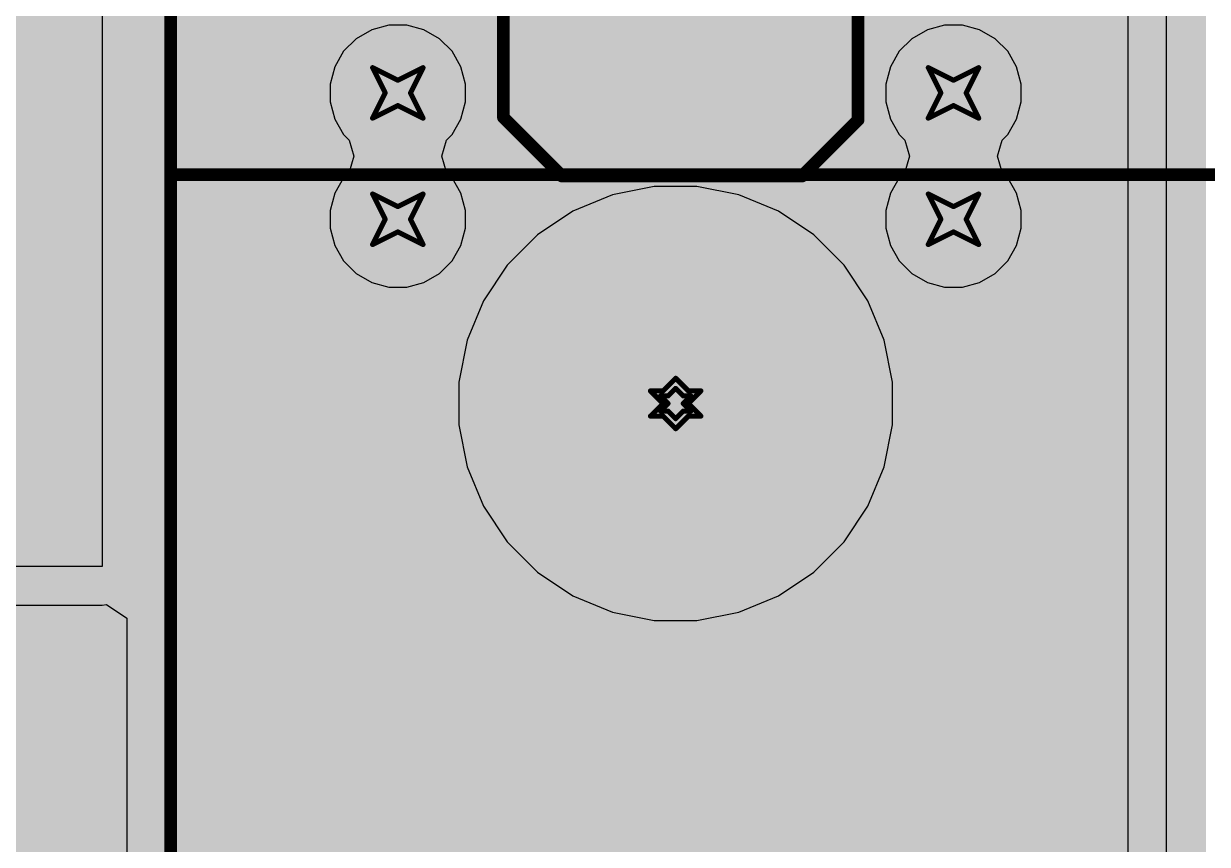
# Model space of a CAD drawing. Header units: inches. Extents: x -36 to 349, y -11 to 240.
# Drawn here: x 122.46 to 134.36, y -2.88 to 5.37 of the extents above; entities that cross this region are included whole.
import ezdxf

# ---------------------------------------------------------------- set-up
doc = ezdxf.new("R2010")
doc.units = ezdxf.units.IN
for name, color, linetype in [('Bottom Layer', 5, 'Continuous'), ('Bottom Solder', 6, 'Continuous'), ('Drill Drawing', 1, 'Continuous'), ('Layer 1', 16, 'Continuous'), ('Layer 2', 76, 'Continuous'), ('Multi-Layer', 9, 'Continuous'), ('Pad Holes', 156, 'Continuous'), ('Top Layer', 1, 'Continuous'), ('Top Overlay', 2, 'Continuous'), ('Top Solder', 216, 'Continuous'), ('Via Holes', 16, 'Continuous')]:
    doc.layers.add(name, color=color, linetype=linetype)

# ---------------------------------------------------------------- blocks, each defined once
blk = doc.blocks.new('DB135_10_16_2P_GN_P_346')
at = {"layer": 'Bottom Layer'}
h = blk.add_hatch(color=5, dxfattribs=at)
edge = h.paths.add_edge_path()
edge.add_arc((5.08, -5.08), 1.8, 0, 360)
at = {"layer": 'Bottom Solder'}
h = blk.add_hatch(color=6, dxfattribs=at)
edge = h.paths.add_edge_path()
edge.add_arc((5.08, -5.08), 1.851, 0, 360)
at = {"layer": 'Layer 1'}
h = blk.add_hatch(color=16, dxfattribs=at)
edge = h.paths.add_edge_path()
edge.add_arc((5.08, -5.08), 1.8, 0, 360)
at = {"layer": 'Layer 2'}
h = blk.add_hatch(color=76, dxfattribs=at)
edge = h.paths.add_edge_path()
edge.add_arc((5.08, -5.08), 1.8, 0, 360)
at = {"layer": 'Multi-Layer'}
h = blk.add_hatch(color=9, dxfattribs=at)
edge = h.paths.add_edge_path()
edge.add_arc((5.08, -5.08), 1.8, 0, 360)
at = {"layer": 'Pad Holes'}
h = blk.add_hatch(color=7, dxfattribs=at)
edge = h.paths.add_edge_path()
edge.add_arc((5.08, -5.08), 1.2, 0, 360)
at = {"layer": 'Top Layer'}
h = blk.add_hatch(color=1, dxfattribs=at)
edge = h.paths.add_edge_path()
edge.add_arc((5.08, -5.08), 1.8, 0, 360)
at = {"layer": 'Top Solder'}
h = blk.add_hatch(color=216, dxfattribs=at)
edge = h.paths.add_edge_path()
edge.add_arc((5.08, -5.08), 1.851, 0, 360)
at = {"layer": 'Top Overlay'}
for points in [[(10.16, 7.38, 0.127, 0.127, 0), (10.16, -11.32, 0.127, 0.127, 0)], [(10.16, -7.38, 0.127, 0.127, 0), (-10.16, -7.38, 0.127, 0.127, 0)], [(3.81, -7.366, 0.127, 0.127, 0), (3.246, -7.93, 0.127, 0.127, 0)], [(6.223, -7.366, 0.127, 0.127, 0), (3.81, -7.366, 0.127, 0.127, 0)], [(6.812, -7.955, 0.127, 0.127, 0), (6.223, -7.366, 0.127, 0.127, 0)], [(3.246, -7.93, 0.127, 0.127, 0), (3.246, -11.321, 0.127, 0.127, 0)], [(6.812, -7.955, 0.127, 0.127, 0), (6.812, -11.217, 0.127, 0.127, 0)]]:
    blk.add_lwpolyline(points, format="xyseb", dxfattribs=at)
for points in [[(3.778, -7.366, 0.0635, 0.0635, 1), (3.842, -7.366, 0.0635, 0.0635, 1)], [(3.778, -7.366, 0.0635, 0.0635, 1), (3.842, -7.366, 0.0635, 0.0635, 1)], [(6.191, -7.366, 0.0635, 0.0635, 1), (6.255, -7.366, 0.0635, 0.0635, 1)], [(6.191, -7.366, 0.0635, 0.0635, 1), (6.255, -7.366, 0.0635, 0.0635, 1)], [(10.128, -7.38, 0.0635, 0.0635, 1), (10.192, -7.38, 0.0635, 0.0635, 1)], [(3.214, -7.93, 0.0635, 0.0635, 1), (3.278, -7.93, 0.0635, 0.0635, 1)], [(3.214, -7.93, 0.0635, 0.0635, 1), (3.278, -7.93, 0.0635, 0.0635, 1)], [(6.781, -7.955, 0.0635, 0.0635, 1), (6.844, -7.955, 0.0635, 0.0635, 1)], [(6.781, -7.955, 0.0635, 0.0635, 1), (6.844, -7.955, 0.0635, 0.0635, 1)]]:
    blk.add_lwpolyline(points, format="xyseb", close=True, dxfattribs=at)

msp = doc.modelspace()

# ---------------------------------------------------------------- hatches: boundary and pattern name
at = {"layer": 'Bottom Layer'}
msp.add_hatch(color=5, dxfattribs=at).paths.add_polyline_path([(121.599, -10.592), (134.35, -10.592), (134.35, 16.688), (121.599, 16.688)])
h = msp.add_hatch(color=5, dxfattribs=at)
edge = h.paths.add_edge_path()
edge.add_arc((126.222, 4.674), 0.3, 0, 360)
h = msp.add_hatch(color=5, dxfattribs=at)
edge = h.paths.add_edge_path()
edge.add_arc((131.81, 4.674), 0.3, 0, 360)
h = msp.add_hatch(color=5, dxfattribs=at)
edge = h.paths.add_edge_path()
edge.add_arc((126.222, 3.404), 0.3, 0, 360)
h = msp.add_hatch(color=5, dxfattribs=at)
edge = h.paths.add_edge_path()
edge.add_arc((131.81, 3.404), 0.3, 0, 360)
at = {"layer": 'Layer 1'}
h = msp.add_hatch(color=16, dxfattribs=at)
edge = h.paths.add_edge_path()
edge.add_arc((126.222, 4.674), 0.3, 0, 360)
h = msp.add_hatch(color=16, dxfattribs=at)
edge = h.paths.add_edge_path()
edge.add_arc((131.81, 4.674), 0.3, 0, 360)
h = msp.add_hatch(color=16, dxfattribs=at)
edge = h.paths.add_edge_path()
edge.add_arc((126.222, 3.404), 0.3, 0, 360)
h = msp.add_hatch(color=16, dxfattribs=at)
edge = h.paths.add_edge_path()
edge.add_arc((131.81, 3.404), 0.3, 0, 360)
at = {"layer": 'Layer 2'}
h = msp.add_hatch(color=76, dxfattribs=at)
edge = h.paths.add_edge_path()
edge.add_arc((126.222, 4.674), 0.3, 0, 360)
h = msp.add_hatch(color=76, dxfattribs=at)
edge = h.paths.add_edge_path()
edge.add_arc((131.81, 4.674), 0.3, 0, 360)
h = msp.add_hatch(color=76, dxfattribs=at)
edge = h.paths.add_edge_path()
edge.add_arc((126.222, 3.404), 0.3, 0, 360)
h = msp.add_hatch(color=76, dxfattribs=at)
edge = h.paths.add_edge_path()
edge.add_arc((131.81, 3.404), 0.3, 0, 360)
at = {"layer": 'Top Layer'}
h = msp.add_hatch(color=1, dxfattribs=at)
edge = h.paths.add_edge_path()
edge.add_arc((126.222, 4.674), 0.3, 0, 360)
h = msp.add_hatch(color=1, dxfattribs=at)
edge = h.paths.add_edge_path()
edge.add_arc((131.81, 4.674), 0.3, 0, 360)
h = msp.add_hatch(color=1, dxfattribs=at)
edge = h.paths.add_edge_path()
edge.add_arc((126.222, 3.404), 0.3, 0, 360)
h = msp.add_hatch(color=1, dxfattribs=at)
edge = h.paths.add_edge_path()
edge.add_arc((131.81, 3.404), 0.3, 0, 360)
at = {"layer": 'Via Holes'}
h = msp.add_hatch(color=7, dxfattribs=at)
edge = h.paths.add_edge_path()
edge.add_arc((126.222, 4.674), 0.15, 0, 360)
h = msp.add_hatch(color=7, dxfattribs=at)
edge = h.paths.add_edge_path()
edge.add_arc((131.81, 4.674), 0.15, 0, 360)
h = msp.add_hatch(color=7, dxfattribs=at)
edge = h.paths.add_edge_path()
edge.add_arc((126.222, 3.404), 0.15, 0, 360)
h = msp.add_hatch(color=7, dxfattribs=at)
edge = h.paths.add_edge_path()
edge.add_arc((131.81, 3.404), 0.15, 0, 360)

# ---------------------------------------------------------------- linework, layer by layer
at = {"layer": 'Drill Drawing'}
for points in [[(125.968, 4.928, 0.0508, 0.0508, 0), (126.222, 4.801, 0.0508, 0.0508, 0)], [(125.968, 4.928, 0.0508, 0.0508, 0), (126.095, 4.674, 0.0508, 0.0508, 0)], [(126.222, 4.801, 0.0508, 0.0508, 0), (126.476, 4.928, 0.0508, 0.0508, 0)], [(126.349, 4.674, 0.0508, 0.0508, 0), (126.476, 4.928, 0.0508, 0.0508, 0)], [(131.556, 4.928, 0.0508, 0.0508, 0), (131.81, 4.801, 0.0508, 0.0508, 0)], [(131.556, 4.928, 0.0508, 0.0508, 0), (131.683, 4.674, 0.0508, 0.0508, 0)], [(131.81, 4.801, 0.0508, 0.0508, 0), (132.064, 4.928, 0.0508, 0.0508, 0)], [(131.937, 4.674, 0.0508, 0.0508, 0), (132.064, 4.928, 0.0508, 0.0508, 0)], [(125.968, 4.42, 0.0508, 0.0508, 0), (126.095, 4.674, 0.0508, 0.0508, 0)], [(126.349, 4.674, 0.0508, 0.0508, 0), (126.476, 4.42, 0.0508, 0.0508, 0)], [(131.556, 4.42, 0.0508, 0.0508, 0), (131.683, 4.674, 0.0508, 0.0508, 0)], [(131.937, 4.674, 0.0508, 0.0508, 0), (132.064, 4.42, 0.0508, 0.0508, 0)], [(125.968, 4.42, 0.0508, 0.0508, 0), (126.222, 4.547, 0.0508, 0.0508, 0)], [(126.222, 4.547, 0.0508, 0.0508, 0), (126.476, 4.42, 0.0508, 0.0508, 0)], [(131.556, 4.42, 0.0508, 0.0508, 0), (131.81, 4.547, 0.0508, 0.0508, 0)], [(131.81, 4.547, 0.0508, 0.0508, 0), (132.064, 4.42, 0.0508, 0.0508, 0)], [(125.968, 3.658, 0.0508, 0.0508, 0), (126.222, 3.531, 0.0508, 0.0508, 0)], [(125.968, 3.658, 0.0508, 0.0508, 0), (126.095, 3.404, 0.0508, 0.0508, 0)], [(126.222, 3.531, 0.0508, 0.0508, 0), (126.476, 3.658, 0.0508, 0.0508, 0)], [(126.349, 3.404, 0.0508, 0.0508, 0), (126.476, 3.658, 0.0508, 0.0508, 0)], [(131.556, 3.658, 0.0508, 0.0508, 0), (131.81, 3.531, 0.0508, 0.0508, 0)], [(131.556, 3.658, 0.0508, 0.0508, 0), (131.683, 3.404, 0.0508, 0.0508, 0)], [(131.81, 3.531, 0.0508, 0.0508, 0), (132.064, 3.658, 0.0508, 0.0508, 0)], [(131.937, 3.404, 0.0508, 0.0508, 0), (132.064, 3.658, 0.0508, 0.0508, 0)], [(125.968, 3.15, 0.0508, 0.0508, 0), (126.095, 3.404, 0.0508, 0.0508, 0)], [(126.349, 3.404, 0.0508, 0.0508, 0), (126.476, 3.15, 0.0508, 0.0508, 0)], [(131.556, 3.15, 0.0508, 0.0508, 0), (131.683, 3.404, 0.0508, 0.0508, 0)], [(131.937, 3.404, 0.0508, 0.0508, 0), (132.064, 3.15, 0.0508, 0.0508, 0)], [(125.968, 3.15, 0.0508, 0.0508, 0), (126.222, 3.277, 0.0508, 0.0508, 0)], [(126.222, 3.277, 0.0508, 0.0508, 0), (126.476, 3.15, 0.0508, 0.0508, 0)], [(131.556, 3.15, 0.0508, 0.0508, 0), (131.81, 3.277, 0.0508, 0.0508, 0)], [(131.81, 3.277, 0.0508, 0.0508, 0), (132.064, 3.15, 0.0508, 0.0508, 0)], [(128.889, 1.679, 0.0508, 0.0508, 0), (129.016, 1.806, 0.0508, 0.0508, 0)], [(129.016, 1.806, 0.0508, 0.0508, 0), (129.143, 1.679, 0.0508, 0.0508, 0)], [(128.762, 1.679, 0.0508, 0.0508, 0), (128.889, 1.552, 0.0508, 0.0508, 0)], [(128.762, 1.679, 0.0508, 0.0508, 0), (128.889, 1.679, 0.0508, 0.0508, 0)], [(128.939, 1.628, 0.0508, 0.0508, 0), (129.016, 1.704, 0.0508, 0.0508, 0)], [(129.016, 1.704, 0.0508, 0.0508, 0), (129.092, 1.628, 0.0508, 0.0508, 0)], [(129.143, 1.679, 0.0508, 0.0508, 0), (129.27, 1.679, 0.0508, 0.0508, 0)], [(129.143, 1.552, 0.0508, 0.0508, 0), (129.27, 1.679, 0.0508, 0.0508, 0)], [(128.762, 1.425, 0.0508, 0.0508, 0), (128.889, 1.552, 0.0508, 0.0508, 0)], [(128.863, 1.628, 0.0508, 0.0508, 0), (128.939, 1.552, 0.0508, 0.0508, 0)], [(128.863, 1.628, 0.0508, 0.0508, 0), (128.939, 1.628, 0.0508, 0.0508, 0)], [(128.863, 1.476, 0.0508, 0.0508, 0), (128.939, 1.552, 0.0508, 0.0508, 0)], [(129.092, 1.628, 0.0508, 0.0508, 0), (129.168, 1.628, 0.0508, 0.0508, 0)], [(129.092, 1.552, 0.0508, 0.0508, 0), (129.168, 1.628, 0.0508, 0.0508, 0)], [(129.092, 1.552, 0.0508, 0.0508, 0), (129.168, 1.476, 0.0508, 0.0508, 0)], [(129.143, 1.552, 0.0508, 0.0508, 0), (129.27, 1.425, 0.0508, 0.0508, 0)], [(128.762, 1.425, 0.0508, 0.0508, 0), (128.889, 1.425, 0.0508, 0.0508, 0)], [(128.863, 1.476, 0.0508, 0.0508, 0), (128.939, 1.476, 0.0508, 0.0508, 0)], [(128.889, 1.425, 0.0508, 0.0508, 0), (129.016, 1.298, 0.0508, 0.0508, 0)], [(128.939, 1.476, 0.0508, 0.0508, 0), (129.016, 1.399, 0.0508, 0.0508, 0)], [(129.016, 1.399, 0.0508, 0.0508, 0), (129.092, 1.476, 0.0508, 0.0508, 0)], [(129.016, 1.298, 0.0508, 0.0508, 0), (129.143, 1.425, 0.0508, 0.0508, 0)], [(129.092, 1.476, 0.0508, 0.0508, 0), (129.168, 1.476, 0.0508, 0.0508, 0)], [(129.143, 1.425, 0.0508, 0.0508, 0), (129.27, 1.425, 0.0508, 0.0508, 0)]]:
    msp.add_lwpolyline(points, format="xyseb", dxfattribs=at)
for points in [[(125.955, 4.928, 0.0254, 0.0254, 1), (125.98, 4.928, 0.0254, 0.0254, 1)], [(125.955, 4.928, 0.0254, 0.0254, 1), (125.98, 4.928, 0.0254, 0.0254, 1)], [(126.463, 4.928, 0.0254, 0.0254, 1), (126.488, 4.928, 0.0254, 0.0254, 1)], [(126.463, 4.928, 0.0254, 0.0254, 1), (126.488, 4.928, 0.0254, 0.0254, 1)], [(131.543, 4.928, 0.0254, 0.0254, 1), (131.568, 4.928, 0.0254, 0.0254, 1)], [(131.543, 4.928, 0.0254, 0.0254, 1), (131.568, 4.928, 0.0254, 0.0254, 1)], [(132.051, 4.928, 0.0254, 0.0254, 1), (132.076, 4.928, 0.0254, 0.0254, 1)], [(132.051, 4.928, 0.0254, 0.0254, 1), (132.076, 4.928, 0.0254, 0.0254, 1)], [(126.209, 4.801, 0.0254, 0.0254, 1), (126.234, 4.801, 0.0254, 0.0254, 1)], [(126.209, 4.801, 0.0254, 0.0254, 1), (126.234, 4.801, 0.0254, 0.0254, 1)], [(131.797, 4.801, 0.0254, 0.0254, 1), (131.822, 4.801, 0.0254, 0.0254, 1)], [(131.797, 4.801, 0.0254, 0.0254, 1), (131.822, 4.801, 0.0254, 0.0254, 1)], [(126.082, 4.674, 0.0254, 0.0254, 1), (126.107, 4.674, 0.0254, 0.0254, 1)], [(126.082, 4.674, 0.0254, 0.0254, 1), (126.107, 4.674, 0.0254, 0.0254, 1)], [(126.336, 4.674, 0.0254, 0.0254, 1), (126.361, 4.674, 0.0254, 0.0254, 1)], [(126.336, 4.674, 0.0254, 0.0254, 1), (126.361, 4.674, 0.0254, 0.0254, 1)], [(131.67, 4.674, 0.0254, 0.0254, 1), (131.695, 4.674, 0.0254, 0.0254, 1)], [(131.67, 4.674, 0.0254, 0.0254, 1), (131.695, 4.674, 0.0254, 0.0254, 1)], [(131.924, 4.674, 0.0254, 0.0254, 1), (131.949, 4.674, 0.0254, 0.0254, 1)], [(131.924, 4.674, 0.0254, 0.0254, 1), (131.949, 4.674, 0.0254, 0.0254, 1)], [(126.209, 4.547, 0.0254, 0.0254, 1), (126.234, 4.547, 0.0254, 0.0254, 1)], [(126.209, 4.547, 0.0254, 0.0254, 1), (126.234, 4.547, 0.0254, 0.0254, 1)], [(131.797, 4.547, 0.0254, 0.0254, 1), (131.822, 4.547, 0.0254, 0.0254, 1)], [(131.797, 4.547, 0.0254, 0.0254, 1), (131.822, 4.547, 0.0254, 0.0254, 1)], [(125.955, 4.42, 0.0254, 0.0254, 1), (125.98, 4.42, 0.0254, 0.0254, 1)], [(125.955, 4.42, 0.0254, 0.0254, 1), (125.98, 4.42, 0.0254, 0.0254, 1)], [(126.463, 4.42, 0.0254, 0.0254, 1), (126.488, 4.42, 0.0254, 0.0254, 1)], [(126.463, 4.42, 0.0254, 0.0254, 1), (126.488, 4.42, 0.0254, 0.0254, 1)], [(131.543, 4.42, 0.0254, 0.0254, 1), (131.568, 4.42, 0.0254, 0.0254, 1)], [(131.543, 4.42, 0.0254, 0.0254, 1), (131.568, 4.42, 0.0254, 0.0254, 1)], [(132.051, 4.42, 0.0254, 0.0254, 1), (132.076, 4.42, 0.0254, 0.0254, 1)], [(132.051, 4.42, 0.0254, 0.0254, 1), (132.076, 4.42, 0.0254, 0.0254, 1)], [(125.955, 3.658, 0.0254, 0.0254, 1), (125.98, 3.658, 0.0254, 0.0254, 1)], [(125.955, 3.658, 0.0254, 0.0254, 1), (125.98, 3.658, 0.0254, 0.0254, 1)], [(126.463, 3.658, 0.0254, 0.0254, 1), (126.488, 3.658, 0.0254, 0.0254, 1)], [(126.463, 3.658, 0.0254, 0.0254, 1), (126.488, 3.658, 0.0254, 0.0254, 1)], [(131.543, 3.658, 0.0254, 0.0254, 1), (131.568, 3.658, 0.0254, 0.0254, 1)], [(131.543, 3.658, 0.0254, 0.0254, 1), (131.568, 3.658, 0.0254, 0.0254, 1)], [(132.051, 3.658, 0.0254, 0.0254, 1), (132.076, 3.658, 0.0254, 0.0254, 1)], [(132.051, 3.658, 0.0254, 0.0254, 1), (132.076, 3.658, 0.0254, 0.0254, 1)], [(126.209, 3.531, 0.0254, 0.0254, 1), (126.234, 3.531, 0.0254, 0.0254, 1)], [(126.209, 3.531, 0.0254, 0.0254, 1), (126.234, 3.531, 0.0254, 0.0254, 1)], [(131.797, 3.531, 0.0254, 0.0254, 1), (131.822, 3.531, 0.0254, 0.0254, 1)], [(131.797, 3.531, 0.0254, 0.0254, 1), (131.822, 3.531, 0.0254, 0.0254, 1)], [(126.082, 3.404, 0.0254, 0.0254, 1), (126.107, 3.404, 0.0254, 0.0254, 1)], [(126.082, 3.404, 0.0254, 0.0254, 1), (126.107, 3.404, 0.0254, 0.0254, 1)], [(126.336, 3.404, 0.0254, 0.0254, 1), (126.361, 3.404, 0.0254, 0.0254, 1)], [(126.336, 3.404, 0.0254, 0.0254, 1), (126.361, 3.404, 0.0254, 0.0254, 1)], [(131.67, 3.404, 0.0254, 0.0254, 1), (131.695, 3.404, 0.0254, 0.0254, 1)], [(131.67, 3.404, 0.0254, 0.0254, 1), (131.695, 3.404, 0.0254, 0.0254, 1)], [(131.924, 3.404, 0.0254, 0.0254, 1), (131.949, 3.404, 0.0254, 0.0254, 1)], [(131.924, 3.404, 0.0254, 0.0254, 1), (131.949, 3.404, 0.0254, 0.0254, 1)], [(126.209, 3.277, 0.0254, 0.0254, 1), (126.234, 3.277, 0.0254, 0.0254, 1)], [(126.209, 3.277, 0.0254, 0.0254, 1), (126.234, 3.277, 0.0254, 0.0254, 1)], [(131.797, 3.277, 0.0254, 0.0254, 1), (131.822, 3.277, 0.0254, 0.0254, 1)], [(131.797, 3.277, 0.0254, 0.0254, 1), (131.822, 3.277, 0.0254, 0.0254, 1)], [(125.955, 3.15, 0.0254, 0.0254, 1), (125.98, 3.15, 0.0254, 0.0254, 1)], [(125.955, 3.15, 0.0254, 0.0254, 1), (125.98, 3.15, 0.0254, 0.0254, 1)], [(126.463, 3.15, 0.0254, 0.0254, 1), (126.488, 3.15, 0.0254, 0.0254, 1)], [(126.463, 3.15, 0.0254, 0.0254, 1), (126.488, 3.15, 0.0254, 0.0254, 1)], [(131.543, 3.15, 0.0254, 0.0254, 1), (131.568, 3.15, 0.0254, 0.0254, 1)], [(131.543, 3.15, 0.0254, 0.0254, 1), (131.568, 3.15, 0.0254, 0.0254, 1)], [(132.051, 3.15, 0.0254, 0.0254, 1), (132.076, 3.15, 0.0254, 0.0254, 1)], [(132.051, 3.15, 0.0254, 0.0254, 1), (132.076, 3.15, 0.0254, 0.0254, 1)], [(129.003, 1.806, 0.0254, 0.0254, 1), (129.028, 1.806, 0.0254, 0.0254, 1)], [(129.003, 1.806, 0.0254, 0.0254, 1), (129.028, 1.806, 0.0254, 0.0254, 1)], [(128.749, 1.679, 0.0254, 0.0254, 1), (128.774, 1.679, 0.0254, 0.0254, 1)], [(128.749, 1.679, 0.0254, 0.0254, 1), (128.774, 1.679, 0.0254, 0.0254, 1)], [(128.876, 1.679, 0.0254, 0.0254, 1), (128.901, 1.679, 0.0254, 0.0254, 1)], [(128.876, 1.679, 0.0254, 0.0254, 1), (128.901, 1.679, 0.0254, 0.0254, 1)], [(129.003, 1.704, 0.0254, 0.0254, 1), (129.028, 1.704, 0.0254, 0.0254, 1)], [(129.003, 1.704, 0.0254, 0.0254, 1), (129.028, 1.704, 0.0254, 0.0254, 1)], [(129.13, 1.679, 0.0254, 0.0254, 1), (129.155, 1.679, 0.0254, 0.0254, 1)], [(129.13, 1.679, 0.0254, 0.0254, 1), (129.155, 1.679, 0.0254, 0.0254, 1)], [(129.257, 1.679, 0.0254, 0.0254, 1), (129.282, 1.679, 0.0254, 0.0254, 1)], [(129.257, 1.679, 0.0254, 0.0254, 1), (129.282, 1.679, 0.0254, 0.0254, 1)], [(128.85, 1.628, 0.0254, 0.0254, 1), (128.876, 1.628, 0.0254, 0.0254, 1)], [(128.85, 1.628, 0.0254, 0.0254, 1), (128.876, 1.628, 0.0254, 0.0254, 1)], [(128.876, 1.552, 0.0254, 0.0254, 1), (128.901, 1.552, 0.0254, 0.0254, 1)], [(128.876, 1.552, 0.0254, 0.0254, 1), (128.901, 1.552, 0.0254, 0.0254, 1)], [(128.927, 1.628, 0.0254, 0.0254, 1), (128.952, 1.628, 0.0254, 0.0254, 1)], [(128.927, 1.628, 0.0254, 0.0254, 1), (128.952, 1.628, 0.0254, 0.0254, 1)], [(128.927, 1.552, 0.0254, 0.0254, 1), (128.952, 1.552, 0.0254, 0.0254, 1)], [(128.927, 1.552, 0.0254, 0.0254, 1), (128.952, 1.552, 0.0254, 0.0254, 1)], [(129.079, 1.628, 0.0254, 0.0254, 1), (129.104, 1.628, 0.0254, 0.0254, 1)], [(129.079, 1.628, 0.0254, 0.0254, 1), (129.104, 1.628, 0.0254, 0.0254, 1)], [(129.079, 1.552, 0.0254, 0.0254, 1), (129.104, 1.552, 0.0254, 0.0254, 1)], [(129.079, 1.552, 0.0254, 0.0254, 1), (129.104, 1.552, 0.0254, 0.0254, 1)], [(129.13, 1.552, 0.0254, 0.0254, 1), (129.155, 1.552, 0.0254, 0.0254, 1)], [(129.13, 1.552, 0.0254, 0.0254, 1), (129.155, 1.552, 0.0254, 0.0254, 1)], [(129.155, 1.628, 0.0254, 0.0254, 1), (129.181, 1.628, 0.0254, 0.0254, 1)], [(129.155, 1.628, 0.0254, 0.0254, 1), (129.181, 1.628, 0.0254, 0.0254, 1)], [(128.749, 1.425, 0.0254, 0.0254, 1), (128.774, 1.425, 0.0254, 0.0254, 1)], [(128.749, 1.425, 0.0254, 0.0254, 1), (128.774, 1.425, 0.0254, 0.0254, 1)], [(128.85, 1.476, 0.0254, 0.0254, 1), (128.876, 1.476, 0.0254, 0.0254, 1)], [(128.85, 1.476, 0.0254, 0.0254, 1), (128.876, 1.476, 0.0254, 0.0254, 1)], [(128.876, 1.425, 0.0254, 0.0254, 1), (128.901, 1.425, 0.0254, 0.0254, 1)], [(128.876, 1.425, 0.0254, 0.0254, 1), (128.901, 1.425, 0.0254, 0.0254, 1)], [(128.927, 1.476, 0.0254, 0.0254, 1), (128.952, 1.476, 0.0254, 0.0254, 1)], [(128.927, 1.476, 0.0254, 0.0254, 1), (128.952, 1.476, 0.0254, 0.0254, 1)], [(129.079, 1.476, 0.0254, 0.0254, 1), (129.104, 1.476, 0.0254, 0.0254, 1)], [(129.079, 1.476, 0.0254, 0.0254, 1), (129.104, 1.476, 0.0254, 0.0254, 1)], [(129.13, 1.425, 0.0254, 0.0254, 1), (129.155, 1.425, 0.0254, 0.0254, 1)], [(129.13, 1.425, 0.0254, 0.0254, 1), (129.155, 1.425, 0.0254, 0.0254, 1)], [(129.155, 1.476, 0.0254, 0.0254, 1), (129.181, 1.476, 0.0254, 0.0254, 1)], [(129.155, 1.476, 0.0254, 0.0254, 1), (129.181, 1.476, 0.0254, 0.0254, 1)], [(129.257, 1.425, 0.0254, 0.0254, 1), (129.282, 1.425, 0.0254, 0.0254, 1)], [(129.257, 1.425, 0.0254, 0.0254, 1), (129.282, 1.425, 0.0254, 0.0254, 1)], [(129.003, 1.399, 0.0254, 0.0254, 1), (129.028, 1.399, 0.0254, 0.0254, 1)], [(129.003, 1.399, 0.0254, 0.0254, 1), (129.028, 1.399, 0.0254, 0.0254, 1)], [(129.003, 1.298, 0.0254, 0.0254, 1), (129.028, 1.298, 0.0254, 0.0254, 1)], [(129.003, 1.298, 0.0254, 0.0254, 1), (129.028, 1.298, 0.0254, 0.0254, 1)]]:
    msp.add_lwpolyline(points, format="xyseb", close=True, dxfattribs=at)
at = {"layer": 'Layer 1'}
for p, q in [((125.959, 5.308), (125.803, 5.219)), ((126.132, 5.355), (125.959, 5.308)), ((126.311, 5.355), (126.132, 5.355)), ((126.484, 5.308), (126.311, 5.355)), ((126.64, 5.219), (126.484, 5.308)), ((131.547, 5.308), (131.391, 5.219)), ((131.72, 5.355), (131.547, 5.308)), ((131.899, 5.355), (131.72, 5.355)), ((132.072, 5.308), (131.899, 5.355)), ((132.228, 5.219), (132.072, 5.308)), ((125.803, 5.219), (125.677, 5.092)), ((126.767, 5.092), (126.64, 5.219)), ((131.391, 5.219), (131.265, 5.092)), ((132.355, 5.092), (132.228, 5.219)), ((125.677, 5.092), (125.587, 4.936)), ((126.856, 4.936), (126.767, 5.092)), ((131.265, 5.092), (131.175, 4.936)), ((132.444, 4.936), (132.355, 5.092)), ((125.587, 4.936), (125.541, 4.763)), ((126.903, 4.763), (126.856, 4.936)), ((131.175, 4.936), (131.129, 4.763)), ((132.491, 4.763), (132.444, 4.936)), ((125.541, 4.763), (125.541, 4.584)), ((126.903, 4.584), (126.903, 4.763)), ((131.129, 4.763), (131.129, 4.584)), ((132.491, 4.584), (132.491, 4.763)), ((125.541, 4.584), (125.587, 4.411)), ((126.856, 4.411), (126.903, 4.584)), ((131.129, 4.584), (131.175, 4.411)), ((132.444, 4.411), (132.491, 4.584)), ((125.587, 4.411), (125.677, 4.255)), ((126.767, 4.255), (126.856, 4.411)), ((131.175, 4.411), (131.265, 4.255)), ((132.355, 4.255), (132.444, 4.411)), ((125.677, 4.255), (125.732, 4.2)), ((125.732, 4.2), (125.778, 4.039)), ((126.665, 4.039), (126.711, 4.2)), ((126.711, 4.2), (126.767, 4.255)), ((131.265, 4.255), (131.32, 4.2)), ((131.32, 4.2), (131.366, 4.039)), ((132.253, 4.039), (132.299, 4.2)), ((132.299, 4.2), (132.355, 4.255)), ((125.778, 4.039), (125.732, 3.877)), ((126.711, 3.877), (126.665, 4.039)), ((131.366, 4.039), (131.32, 3.877)), ((132.299, 3.877), (132.253, 4.039)), ((125.677, 3.822), (125.587, 3.666)), ((125.732, 3.877), (125.677, 3.822)), ((126.767, 3.822), (126.711, 3.877)), ((126.856, 3.666), (126.767, 3.822)), ((131.265, 3.822), (131.175, 3.666)), ((131.32, 3.877), (131.265, 3.822)), ((132.355, 3.822), (132.299, 3.877)), ((132.444, 3.666), (132.355, 3.822)), ((128.801, 3.733), (128.379, 3.649)), ((129.23, 3.733), (128.801, 3.733)), ((129.652, 3.649), (129.23, 3.733)), ((125.587, 3.666), (125.541, 3.493)), ((126.903, 3.493), (126.856, 3.666)), ((128.379, 3.649), (127.983, 3.485)), ((130.049, 3.485), (129.652, 3.649)), ((131.175, 3.666), (131.129, 3.493)), ((132.491, 3.493), (132.444, 3.666)), ((125.541, 3.493), (125.541, 3.314)), ((126.903, 3.314), (126.903, 3.493)), ((127.983, 3.485), (127.625, 3.246)), ((130.406, 3.246), (130.049, 3.485)), ((131.129, 3.493), (131.129, 3.314)), ((132.491, 3.314), (132.491, 3.493)), ((125.541, 3.314), (125.587, 3.141)), ((126.856, 3.141), (126.903, 3.314)), ((127.625, 3.246), (127.322, 2.942)), ((130.71, 2.942), (130.406, 3.246)), ((131.129, 3.314), (131.175, 3.141)), ((132.444, 3.141), (132.491, 3.314)), ((125.587, 3.141), (125.677, 2.985)), ((126.767, 2.985), (126.856, 3.141)), ((131.175, 3.141), (131.265, 2.985)), ((132.355, 2.985), (132.444, 3.141)), ((125.677, 2.985), (125.803, 2.859)), ((126.64, 2.859), (126.767, 2.985)), ((131.265, 2.985), (131.391, 2.859)), ((132.228, 2.859), (132.355, 2.985)), ((125.803, 2.859), (125.959, 2.769)), ((126.484, 2.769), (126.64, 2.859)), ((127.322, 2.942), (127.083, 2.585)), ((130.948, 2.585), (130.71, 2.942)), ((131.391, 2.859), (131.547, 2.769)), ((132.072, 2.769), (132.228, 2.859)), ((125.959, 2.769), (126.132, 2.723)), ((126.311, 2.723), (126.484, 2.769)), ((131.547, 2.769), (131.72, 2.723)), ((131.899, 2.723), (132.072, 2.769)), ((126.132, 2.723), (126.311, 2.723)), ((131.72, 2.723), (131.899, 2.723)), ((127.083, 2.585), (126.918, 2.188)), ((131.113, 2.188), (130.948, 2.585)), ((126.918, 2.188), (126.835, 1.767)), ((131.197, 1.767), (131.113, 2.188)), ((126.835, 1.767), (126.835, 1.337)), ((131.197, 1.337), (131.197, 1.767)), ((126.835, 1.337), (126.918, 0.916)), ((131.113, 0.916), (131.197, 1.337)), ((126.918, 0.916), (127.083, 0.519)), ((130.948, 0.519), (131.113, 0.916)), ((127.083, 0.519), (127.322, 0.162)), ((130.71, 0.162), (130.948, 0.519)), ((127.322, 0.162), (127.625, -0.142)), ((130.406, -0.142), (130.71, 0.162)), ((127.625, -0.142), (127.983, -0.381)), ((130.049, -0.381), (130.406, -0.142)), ((127.983, -0.381), (128.379, -0.545)), ((129.652, -0.545), (130.049, -0.381)), ((128.379, -0.545), (128.801, -0.629)), ((129.23, -0.629), (129.652, -0.545)), ((128.801, -0.629), (129.23, -0.629))]:
    msp.add_line(p, q, dxfattribs=at)
at = {"layer": 'Layer 2'}
for p, q in [((125.959, 5.308), (125.803, 5.219)), ((126.132, 5.355), (125.959, 5.308)), ((126.311, 5.355), (126.132, 5.355)), ((126.484, 5.308), (126.311, 5.355)), ((126.64, 5.219), (126.484, 5.308)), ((131.547, 5.308), (131.391, 5.219)), ((131.72, 5.355), (131.547, 5.308)), ((131.899, 5.355), (131.72, 5.355)), ((132.072, 5.308), (131.899, 5.355)), ((132.228, 5.219), (132.072, 5.308)), ((125.803, 5.219), (125.677, 5.092)), ((126.767, 5.092), (126.64, 5.219)), ((131.391, 5.219), (131.265, 5.092)), ((132.355, 5.092), (132.228, 5.219)), ((125.677, 5.092), (125.587, 4.936)), ((126.856, 4.936), (126.767, 5.092)), ((131.265, 5.092), (131.175, 4.936)), ((132.444, 4.936), (132.355, 5.092)), ((125.587, 4.936), (125.541, 4.763)), ((126.903, 4.763), (126.856, 4.936)), ((131.175, 4.936), (131.129, 4.763)), ((132.491, 4.763), (132.444, 4.936)), ((125.541, 4.763), (125.541, 4.584)), ((126.903, 4.584), (126.903, 4.763)), ((131.129, 4.763), (131.129, 4.584)), ((132.491, 4.584), (132.491, 4.763)), ((125.541, 4.584), (125.587, 4.411)), ((126.856, 4.411), (126.903, 4.584)), ((131.129, 4.584), (131.175, 4.411)), ((132.444, 4.411), (132.491, 4.584)), ((125.587, 4.411), (125.677, 4.255)), ((126.767, 4.255), (126.856, 4.411)), ((131.175, 4.411), (131.265, 4.255)), ((132.355, 4.255), (132.444, 4.411)), ((125.677, 4.255), (125.732, 4.2)), ((125.732, 4.2), (125.778, 4.039)), ((126.665, 4.039), (126.711, 4.2)), ((126.711, 4.2), (126.767, 4.255)), ((131.265, 4.255), (131.32, 4.2)), ((131.32, 4.2), (131.366, 4.039)), ((132.253, 4.039), (132.299, 4.2)), ((132.299, 4.2), (132.355, 4.255)), ((125.778, 4.039), (125.732, 3.877)), ((126.711, 3.877), (126.665, 4.039)), ((131.366, 4.039), (131.32, 3.877)), ((132.299, 3.877), (132.253, 4.039)), ((125.677, 3.822), (125.587, 3.666)), ((125.732, 3.877), (125.677, 3.822)), ((126.767, 3.822), (126.711, 3.877)), ((126.856, 3.666), (126.767, 3.822)), ((131.265, 3.822), (131.175, 3.666)), ((131.32, 3.877), (131.265, 3.822)), ((132.355, 3.822), (132.299, 3.877)), ((132.444, 3.666), (132.355, 3.822)), ((128.801, 3.733), (128.379, 3.649)), ((129.23, 3.733), (128.801, 3.733)), ((129.652, 3.649), (129.23, 3.733)), ((125.587, 3.666), (125.541, 3.493)), ((126.903, 3.493), (126.856, 3.666)), ((128.379, 3.649), (127.983, 3.485)), ((130.049, 3.485), (129.652, 3.649)), ((131.175, 3.666), (131.129, 3.493)), ((132.491, 3.493), (132.444, 3.666)), ((125.541, 3.493), (125.541, 3.314)), ((126.903, 3.314), (126.903, 3.493)), ((127.983, 3.485), (127.625, 3.246)), ((130.406, 3.246), (130.049, 3.485)), ((131.129, 3.493), (131.129, 3.314)), ((132.491, 3.314), (132.491, 3.493)), ((125.541, 3.314), (125.587, 3.141)), ((126.856, 3.141), (126.903, 3.314)), ((127.625, 3.246), (127.322, 2.942)), ((130.71, 2.942), (130.406, 3.246)), ((131.129, 3.314), (131.175, 3.141)), ((132.444, 3.141), (132.491, 3.314)), ((125.587, 3.141), (125.677, 2.985)), ((126.767, 2.985), (126.856, 3.141)), ((131.175, 3.141), (131.265, 2.985)), ((132.355, 2.985), (132.444, 3.141)), ((125.677, 2.985), (125.803, 2.859)), ((126.64, 2.859), (126.767, 2.985)), ((131.265, 2.985), (131.391, 2.859)), ((132.228, 2.859), (132.355, 2.985)), ((125.803, 2.859), (125.959, 2.769)), ((126.484, 2.769), (126.64, 2.859)), ((127.322, 2.942), (127.083, 2.585)), ((130.948, 2.585), (130.71, 2.942)), ((131.391, 2.859), (131.547, 2.769)), ((132.072, 2.769), (132.228, 2.859)), ((125.959, 2.769), (126.132, 2.723)), ((126.311, 2.723), (126.484, 2.769)), ((131.547, 2.769), (131.72, 2.723)), ((131.899, 2.723), (132.072, 2.769)), ((126.132, 2.723), (126.311, 2.723)), ((131.72, 2.723), (131.899, 2.723)), ((127.083, 2.585), (126.918, 2.188)), ((131.113, 2.188), (130.948, 2.585)), ((126.918, 2.188), (126.835, 1.767)), ((131.197, 1.767), (131.113, 2.188)), ((126.835, 1.767), (126.835, 1.337)), ((131.197, 1.337), (131.197, 1.767)), ((126.835, 1.337), (126.918, 0.916)), ((131.113, 0.916), (131.197, 1.337)), ((126.918, 0.916), (127.083, 0.519)), ((130.948, 0.519), (131.113, 0.916)), ((127.083, 0.519), (127.322, 0.162)), ((130.71, 0.162), (130.948, 0.519)), ((127.322, 0.162), (127.625, -0.142)), ((130.406, -0.142), (130.71, 0.162)), ((127.625, -0.142), (127.983, -0.381)), ((130.049, -0.381), (130.406, -0.142)), ((127.983, -0.381), (128.379, -0.545)), ((129.652, -0.545), (130.049, -0.381)), ((128.379, -0.545), (128.801, -0.629)), ((129.23, -0.629), (129.652, -0.545)), ((128.801, -0.629), (129.23, -0.629))]:
    msp.add_line(p, q, dxfattribs=at)
at = {"layer": 'Top Layer'}
for p, q in [((123.885, -10.612), (123.885, 15.189)), ((123.25, 12.071), (123.25, -0.087)), ((133.562, 11.175), (133.562, -10.612)), ((133.951, -10.612), (133.951, 10.786)), ((123.25, -0.087), (116.536, -0.087)), ((116.925, -0.475), (123.25, -0.475)), ((123.25, -0.475), (123.293, -0.467)), ((123.293, -0.467), (123.496, -0.606)), ((123.496, -0.606), (123.496, -10.612))]:
    msp.add_line(p, q, dxfattribs=at)

# ---------------------------------------------------------------- block references
at = {"rotation": 180}
msp.add_blockref('DB135_10_16_2P_GN_P_346', (134.096, -3.528), dxfattribs=at)

doc.saveas('drawing.dxf')
